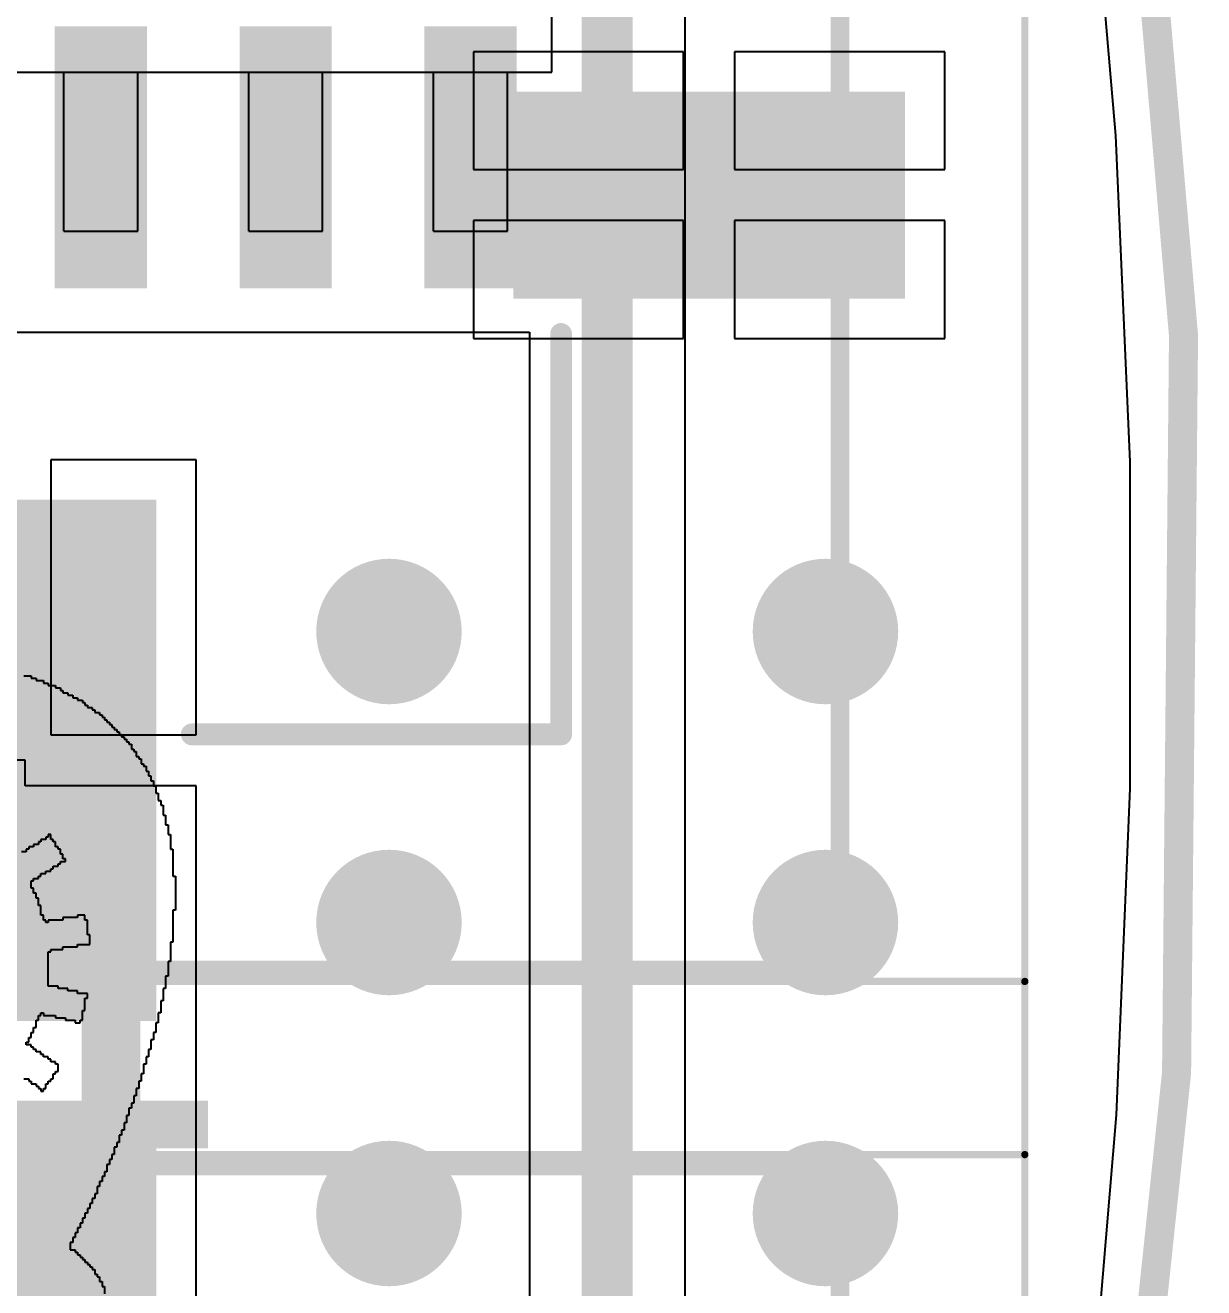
# Model space of a CAD drawing. Header units: inches. Extents: x 0 to 106, y 0 to 106.
# Drawn here: x 98 to 106.1, y 48.49 to 57.17 of the extents above; entities that cross this region are included whole.
import ezdxf

# ---------------------------------------------------------------- set-up
doc = ezdxf.new("R2010")
doc.units = ezdxf.units.IN
for name, color, linetype in [('Board Shape', 56, 'Continuous'), ('Bottom Layer', 5, 'Continuous'), ('Bottom Overlay', 54, 'Continuous'), ('Bottom Paste', 16, 'Continuous'), ('Bottom Solder', 6, 'Continuous'), ('Layer 1', 16, 'Continuous'), ('Layer 2', 76, 'Continuous'), ('Mechanical 13', 56, 'Continuous'), ('Mechanical 15', 56, 'Continuous'), ('Top Layer', 1, 'Continuous'), ('Top Overlay', 2, 'Continuous'), ('Top Paste', 8, 'Continuous'), ('Top Solder', 216, 'Continuous'), ('Via Holes', 16, 'Continuous')]:
    doc.layers.add(name, color=color, linetype=linetype)
doc.styles.add('Century Gothic_Bold', font='', dxfattribs={"height": 0.2})
doc.styles.get('Century Gothic_Bold').set_extended_font_data('Century Gothic', bold=True)

# ---------------------------------------------------------------- blocks, each defined once
blk = doc.blocks.new('SOIC_14_B_244')
at = {"layer": 'Bottom Layer'}
for points in [[(1.7399, 4.0767), (3.4417, 4.0767), (3.4417, 3.5433), (1.7399, 3.5433)], [(1.7399, 2.8067), (3.4417, 2.8067), (3.4417, 2.2733), (1.7399, 2.2733)], [(1.7399, 1.5367), (3.4417, 1.5367), (3.4417, 1.0033), (1.7399, 1.0033)]]:
    blk.add_hatch(color=5, dxfattribs=at).paths.add_polyline_path(points)
at = {"layer": 'Bottom Paste'}
for points in [[(1.7399, 4.0767), (3.4417, 4.0767), (3.4417, 3.5433), (1.7399, 3.5433)], [(1.7399, 2.8067), (3.4417, 2.8067), (3.4417, 2.2733), (1.7399, 2.2733)], [(1.7399, 1.5367), (3.4417, 1.5367), (3.4417, 1.0033), (1.7399, 1.0033)]]:
    blk.add_hatch(color=16, dxfattribs=at).paths.add_polyline_path(points)
at = {"layer": 'Bottom Solder'}
for points in [[(1.6899, 4.1267), (3.4917, 4.1267), (3.4917, 3.4933), (1.6899, 3.4933)], [(1.6899, 2.8567), (3.4917, 2.8567), (3.4917, 2.2233), (1.6899, 2.2233)], [(1.6899, 1.5867), (3.4917, 1.5867), (3.4917, 0.9533), (1.6899, 0.9533)]]:
    blk.add_hatch(color=6, dxfattribs=at).paths.add_polyline_path(points)
at = {"layer": 'Mechanical 13'}
for points in [[(2.0066, 4.3688), (-2.0066, 4.3688)], [(2.0066, -4.3688), (2.0066, 4.3688)], [(2.0066, 3.556), (2.0066, 4.064)], [(3.0988, 4.064), (2.0066, 4.064)], [(3.0988, 3.556), (3.0988, 4.064)], [(3.0988, 3.556), (2.0066, 3.556)], [(2.0066, 2.286), (2.0066, 2.794)], [(3.0988, 2.794), (2.0066, 2.794)], [(3.0988, 2.286), (3.0988, 2.794)], [(3.0988, 2.286), (2.0066, 2.286)], [(2.0066, 1.016), (2.0066, 1.524)], [(3.0988, 1.524), (2.0066, 1.524)], [(3.0988, 1.016), (3.0988, 1.524)], [(3.0988, 1.016), (2.0066, 1.016)]]:
    blk.add_lwpolyline(points, dxfattribs=at)
for points in [[(2.0066, 4.3688, 1), (2.0066, 4.3688, 1)], [(2.0066, 4.3688, 1), (2.0066, 4.3688, 1)], [(2.0066, 4.064, 1), (2.0066, 4.064, 1)], [(2.0066, 4.064, 1), (2.0066, 4.064, 1)], [(3.0988, 4.064, 1), (3.0988, 4.064, 1)], [(3.0988, 4.064, 1), (3.0988, 4.064, 1)], [(2.0066, 3.556, 1), (2.0066, 3.556, 1)], [(2.0066, 3.556, 1), (2.0066, 3.556, 1)], [(3.0988, 3.556, 1), (3.0988, 3.556, 1)], [(3.0988, 3.556, 1), (3.0988, 3.556, 1)], [(2.0066, 2.794, 1), (2.0066, 2.794, 1)], [(2.0066, 2.794, 1), (2.0066, 2.794, 1)], [(3.0988, 2.794, 1), (3.0988, 2.794, 1)], [(3.0988, 2.794, 1), (3.0988, 2.794, 1)], [(2.0066, 2.286, 1), (2.0066, 2.286, 1)], [(2.0066, 2.286, 1), (2.0066, 2.286, 1)], [(3.0988, 2.286, 1), (3.0988, 2.286, 1)], [(3.0988, 2.286, 1), (3.0988, 2.286, 1)], [(2.0066, 1.524, 1), (2.0066, 1.524, 1)], [(2.0066, 1.524, 1), (2.0066, 1.524, 1)], [(3.0988, 1.524, 1), (3.0988, 1.524, 1)], [(3.0988, 1.524, 1), (3.0988, 1.524, 1)], [(2.0066, 1.016, 1), (2.0066, 1.016, 1)], [(2.0066, 1.016, 1), (2.0066, 1.016, 1)], [(3.0988, 1.016, 1), (3.0988, 1.016, 1)], [(3.0988, 1.016, 1), (3.0988, 1.016, 1)]]:
    blk.add_lwpolyline(points, format="xyb", close=True, dxfattribs=at)
blk = doc.blocks.new('MOLEX_430450418_258')
at = {"layer": 'Top Layer'}
blk.add_hatch(color=1, dxfattribs=at).paths.add_polyline_path([(-7.0999, 0.8251), (-3.6699, 0.8251), (-3.6699, -0.8249), (-7.0999, -0.8249)])
at = {"layer": 'Top Paste'}
blk.add_hatch(color=8, dxfattribs=at).paths.add_polyline_path([(-7.0999, 0.8251), (-3.6699, 0.8251), (-3.6699, -0.8249), (-7.0999, -0.8249)])
at = {"layer": 'Top Solder'}
blk.add_hatch(color=216, dxfattribs=at).paths.add_polyline_path([(-7.1761, 0.9013), (-3.5937, 0.9013), (-3.5937, -0.9011), (-7.1761, -0.9011)])
at = {"layer": 'Mechanical 13'}
for points in [[(-6.8249, -5.5999, 0.127, 0.127, 0), (-6.8249, 5.6001, 0.127, 0.127, 0)], [(6.8251, 5.6001, 0.127, 0.127, 0), (-6.8249, 5.6001, 0.127, 0.127, 0)]]:
    blk.add_lwpolyline(points, format="xyseb", dxfattribs=at)
blk.add_lwpolyline([(-6.8567, 5.6001, 0.0635, 0.0635, 1), (-6.7932, 5.6001, 0.0635, 0.0635, 1)], format="xyseb", close=True, dxfattribs=at)
blk.add_lwpolyline([(-6.8567, 5.6001, 0.0635, 0.0635, 1), (-6.7932, 5.6001, 0.0635, 0.0635, 1)], format="xyseb", close=True, dxfattribs=at)
at = {"layer": 'Mechanical 15'}
for points in [[(8.0951, 6.8701, 0.05, 0.05, 0), (-8.0949, 6.8701, 0.05, 0.05, 0)], [(-8.0949, -6.8699, 0.05, 0.05, 0), (-8.0949, 6.8701, 0.05, 0.05, 0)]]:
    blk.add_lwpolyline(points, format="xyseb", dxfattribs=at)
blk.add_lwpolyline([(-8.1074, 6.8701, 0.025, 0.025, 1), (-8.0824, 6.8701, 0.025, 0.025, 1)], format="xyseb", close=True, dxfattribs=at)
blk.add_lwpolyline([(-8.1074, 6.8701, 0.025, 0.025, 1), (-8.0824, 6.8701, 0.025, 0.025, 1)], format="xyseb", close=True, dxfattribs=at)
blk = doc.blocks.new('MOLEX_430450418_259')
at = {"layer": 'Top Layer'}
for points in [[(0.8651, 5.9701), (2.1351, 5.9701), (2.1351, 3.4301), (0.8651, 3.4301)], [(3.6701, 0.8251), (7.1001, 0.8251), (7.1001, -0.8249), (3.6701, -0.8249)]]:
    blk.add_hatch(color=1, dxfattribs=at).paths.add_polyline_path(points)
at = {"layer": 'Top Paste'}
for points in [[(0.8651, 5.9701), (2.1351, 5.9701), (2.1351, 3.4301), (0.8651, 3.4301)], [(3.6701, 0.8251), (7.1001, 0.8251), (7.1001, -0.8249), (3.6701, -0.8249)]]:
    blk.add_hatch(color=8, dxfattribs=at).paths.add_polyline_path(points)
at = {"layer": 'Top Solder'}
for points in [[(0.7889, 6.0463), (2.2113, 6.0463), (2.2113, 3.3539), (0.7889, 3.3539)], [(3.5939, 0.9013), (7.1763, 0.9013), (7.1763, -0.9011), (3.5939, -0.9011)]]:
    blk.add_hatch(color=216, dxfattribs=at).paths.add_polyline_path(points)
at = {"layer": 'Mechanical 13'}
for points in [[(6.8251, 5.6001, 0.127, 0.127, 0), (-6.8249, 5.6001, 0.127, 0.127, 0)], [(6.8251, -5.5999, 0.127, 0.127, 0), (6.8251, 5.6001, 0.127, 0.127, 0)]]:
    blk.add_lwpolyline(points, format="xyseb", dxfattribs=at)
blk.add_lwpolyline([(6.7933, 5.6001, 0.0635, 0.0635, 1), (6.8568, 5.6001, 0.0635, 0.0635, 1)], format="xyseb", close=True, dxfattribs=at)
blk.add_lwpolyline([(6.7933, 5.6001, 0.0635, 0.0635, 1), (6.8568, 5.6001, 0.0635, 0.0635, 1)], format="xyseb", close=True, dxfattribs=at)
at = {"layer": 'Mechanical 15'}
for points in [[(8.0951, 6.8701, 0.05, 0.05, 0), (-8.0949, 6.8701, 0.05, 0.05, 0)], [(8.0951, -6.8699, 0.05, 0.05, 0), (8.0951, 6.8701, 0.05, 0.05, 0)]]:
    blk.add_lwpolyline(points, format="xyseb", dxfattribs=at)
blk.add_lwpolyline([(8.0826, 6.8701, 0.025, 0.025, 1), (8.1076, 6.8701, 0.025, 0.025, 1)], format="xyseb", close=True, dxfattribs=at)
blk.add_lwpolyline([(8.0826, 6.8701, 0.025, 0.025, 1), (8.1076, 6.8701, 0.025, 0.025, 1)], format="xyseb", close=True, dxfattribs=at)
at = {"layer": 'Top Overlay'}
for points in [[(5.207, 3.683, 0.15, 0.15, 0), (2.4551, 3.683, 0.15, 0.15, 0)], [(5.207, 1.1451, 0.15, 0.15, 0), (5.207, 3.683, 0.15, 0.15, 0)]]:
    blk.add_lwpolyline(points, format="xyseb", dxfattribs=at)
for points in [[(2.4176, 3.683, 0.075, 0.075, 1), (2.4926, 3.683, 0.075, 0.075, 1)], [(5.1695, 3.683, 0.075, 0.075, 1), (5.2445, 3.683, 0.075, 0.075, 1)], [(5.1695, 3.683, 0.075, 0.075, 1), (5.2445, 3.683, 0.075, 0.075, 1)], [(5.1695, 1.1451, 0.075, 0.075, 1), (5.2445, 1.1451, 0.075, 0.075, 1)]]:
    blk.add_lwpolyline(points, format="xyseb", close=True, dxfattribs=at)

msp = doc.modelspace()

# ---------------------------------------------------------------- hatches: boundary and pattern name
at = {"layer": 'Bottom Layer'}
h = msp.add_hatch(color=5, dxfattribs=at)
edge = h.paths.add_edge_path()
edge.add_arc((100.5, 53), 0.5, 0, 360)
h = msp.add_hatch(color=5, dxfattribs=at)
edge = h.paths.add_edge_path()
edge.add_arc((103.5, 53), 0.5, 0, 360)
h = msp.add_hatch(color=5, dxfattribs=at)
edge = h.paths.add_edge_path()
edge.add_arc((100.5, 51), 0.5, 0, 360)
h = msp.add_hatch(color=5, dxfattribs=at)
edge = h.paths.add_edge_path()
edge.add_arc((103.5, 51), 0.5, 0, 360)
h = msp.add_hatch(color=5, dxfattribs=at)
edge = h.paths.add_edge_path()
edge.add_arc((100.5, 49), 0.5, 0, 360)
h = msp.add_hatch(color=5, dxfattribs=at)
edge = h.paths.add_edge_path()
edge.add_arc((103.5, 49), 0.5, 0, 360)
at = {"layer": 'Layer 1'}
h = msp.add_hatch(color=16, dxfattribs=at)
edge = h.paths.add_edge_path()
edge.add_arc((100.5, 53), 0.5, 0, 360)
h = msp.add_hatch(color=16, dxfattribs=at)
edge = h.paths.add_edge_path()
edge.add_arc((103.5, 53), 0.5, 0, 360)
h = msp.add_hatch(color=16, dxfattribs=at)
edge = h.paths.add_edge_path()
edge.add_arc((100.5, 51), 0.5, 0, 360)
h = msp.add_hatch(color=16, dxfattribs=at)
edge = h.paths.add_edge_path()
edge.add_arc((103.5, 51), 0.5, 0, 360)
h = msp.add_hatch(color=16, dxfattribs=at)
edge = h.paths.add_edge_path()
edge.add_arc((100.5, 49), 0.5, 0, 360)
h = msp.add_hatch(color=16, dxfattribs=at)
edge = h.paths.add_edge_path()
edge.add_arc((103.5, 49), 0.5, 0, 360)
at = {"layer": 'Layer 2'}
h = msp.add_hatch(color=76, dxfattribs=at)
edge = h.paths.add_edge_path()
edge.add_arc((100.5, 53), 0.5, 0, 360)
h = msp.add_hatch(color=76, dxfattribs=at)
edge = h.paths.add_edge_path()
edge.add_arc((103.5, 53), 0.5, 0, 360)
h = msp.add_hatch(color=76, dxfattribs=at)
edge = h.paths.add_edge_path()
edge.add_arc((100.5, 51), 0.5, 0, 360)
h = msp.add_hatch(color=76, dxfattribs=at)
edge = h.paths.add_edge_path()
edge.add_arc((103.5, 51), 0.5, 0, 360)
h = msp.add_hatch(color=76, dxfattribs=at)
edge = h.paths.add_edge_path()
edge.add_arc((100.5, 49), 0.5, 0, 360)
h = msp.add_hatch(color=76, dxfattribs=at)
edge = h.paths.add_edge_path()
edge.add_arc((103.5, 49), 0.5, 0, 360)
at = {"layer": 'Top Layer'}
h = msp.add_hatch(color=1, dxfattribs=at)
edge = h.paths.add_edge_path()
edge.add_arc((100.5, 53), 0.5, 0, 360)
h = msp.add_hatch(color=1, dxfattribs=at)
edge = h.paths.add_edge_path()
edge.add_arc((103.5, 53), 0.5, 0, 360)
h = msp.add_hatch(color=1, dxfattribs=at)
edge = h.paths.add_edge_path()
edge.add_arc((100.5, 51), 0.5, 0, 360)
h = msp.add_hatch(color=1, dxfattribs=at)
edge = h.paths.add_edge_path()
edge.add_arc((103.5, 51), 0.5, 0, 360)
h = msp.add_hatch(color=1, dxfattribs=at)
edge = h.paths.add_edge_path()
edge.add_arc((100.5, 49), 0.5, 0, 360)
h = msp.add_hatch(color=1, dxfattribs=at)
edge = h.paths.add_edge_path()
edge.add_arc((103.5, 49), 0.5, 0, 360)
at = {"layer": 'Via Holes'}
h = msp.add_hatch(color=7, dxfattribs=at)
edge = h.paths.add_edge_path()
edge.add_arc((100.5, 53), 0.25, 0, 360)
h = msp.add_hatch(color=7, dxfattribs=at)
edge = h.paths.add_edge_path()
edge.add_arc((103.5, 53), 0.25, 0, 360)
h = msp.add_hatch(color=7, dxfattribs=at)
edge = h.paths.add_edge_path()
edge.add_arc((100.5, 51), 0.25, 0, 360)
h = msp.add_hatch(color=7, dxfattribs=at)
edge = h.paths.add_edge_path()
edge.add_arc((103.5, 51), 0.25, 0, 360)
h = msp.add_hatch(color=7, dxfattribs=at)
edge = h.paths.add_edge_path()
edge.add_arc((100.5, 49), 0.25, 0, 360)
h = msp.add_hatch(color=7, dxfattribs=at)
edge = h.paths.add_edge_path()
edge.add_arc((103.5, 49), 0.25, 0, 360)

# ---------------------------------------------------------------- linework, layer by layer
at = {"layer": 'Board Shape'}
msp.add_lwpolyline([(68.1255, 103.7959, 0.2, 0.2, -0.680616), (76.6144, 5.5515, 0.2, 0.2, 0)], format="xyseb", dxfattribs=at)
at = {"layer": 'Bottom Layer'}
for p, q in [((102.5353, 39.9), (102.5353, 62.3609)), ((105.3003, 58.6459), (105.4936, 56.4089)), ((105.4936, 56.4089), (105.5912, 54.1658)), ((97.8667, 55.0583), (98.2167, 55.0583)), ((98.2167, 55.0583), (99.1367, 55.0583)), ((99.1367, 55.0583), (99.4867, 55.0583)), ((99.4867, 55.0583), (100.4067, 55.0583)), ((100.4067, 55.0583), (100.7567, 55.0583)), ((100.7567, 55.0583), (101.4647, 55.0583)), ((101.4647, 55.0583), (101.4647, 40.1217)), ((105.5912, 54.1658), (105.5931, 51.9205)), ((105.5931, 51.9205), (105.4991, 49.6772)), ((105.4991, 49.6772), (105.3095, 47.44))]:
    msp.add_line(p, q, dxfattribs=at)
msp.add_lwpolyline([(102, 39.9, 0.35, 0.35, 0), (102, 62.3609, 0.35, 0.35, 0)], format="xyseb", dxfattribs=at)
at = {"layer": 'Bottom Overlay'}
for p, q in [((97.9907, 52.6959), (98.041, 52.6959)), ((98.041, 52.6959), (98.041, 52.6791)), ((98.041, 52.6791), (98.0746, 52.6791)), ((98.0746, 52.6791), (98.0746, 52.6623)), ((98.0746, 52.6623), (98.125, 52.6623)), ((98.125, 52.6623), (98.125, 52.6455)), ((98.125, 52.6455), (98.1586, 52.6455)), ((98.1586, 52.6455), (98.1586, 52.6287)), ((98.1586, 52.6287), (98.209, 52.6287)), ((98.209, 52.6287), (98.209, 52.6119)), ((98.209, 52.6119), (98.2425, 52.6119)), ((98.2425, 52.6119), (98.2425, 52.5952)), ((98.2425, 52.5952), (98.2593, 52.5952)), ((98.2593, 52.5952), (98.2593, 52.5784)), ((98.2593, 52.5784), (98.2929, 52.5784)), ((98.2929, 52.5784), (98.2929, 52.5616)), ((98.2929, 52.5616), (98.3265, 52.5616)), ((98.3265, 52.5616), (98.3265, 52.5448)), ((98.3265, 52.5448), (98.3601, 52.5448)), ((98.3601, 52.5448), (98.3601, 52.528)), ((98.3601, 52.528), (98.3937, 52.528)), ((98.3937, 52.528), (98.3937, 52.5112)), ((98.3937, 52.5112), (98.4104, 52.5112)), ((98.4104, 52.5112), (98.4104, 52.4944)), ((98.4104, 52.4944), (98.4272, 52.4944)), ((98.4272, 52.4944), (98.4272, 52.4776)), ((98.4272, 52.4776), (98.4608, 52.4776)), ((98.4608, 52.4776), (98.4608, 52.4608)), ((98.4608, 52.4608), (98.4776, 52.4608)), ((98.4776, 52.4608), (98.4776, 52.444)), ((98.4776, 52.444), (98.5112, 52.444)), ((98.5112, 52.444), (98.5112, 52.4272)), ((98.5112, 52.4272), (98.528, 52.4272)), ((98.528, 52.4272), (98.528, 52.4104)), ((98.528, 52.4104), (98.5448, 52.4104)), ((98.5448, 52.4104), (98.5448, 52.3937)), ((98.5448, 52.3937), (98.5616, 52.3937)), ((98.5616, 52.3937), (98.5616, 52.3769)), ((98.5616, 52.3769), (98.5784, 52.3769)), ((98.5784, 52.3769), (98.5784, 52.3601)), ((98.5784, 52.3601), (98.5951, 52.3601)), ((98.5951, 52.3601), (98.5951, 52.3433)), ((98.5951, 52.3433), (98.6119, 52.3433)), ((98.6119, 52.3433), (98.6119, 52.3265)), ((98.6119, 52.3265), (98.6287, 52.3265)), ((98.6287, 52.3265), (98.6287, 52.3097)), ((98.6287, 52.3097), (98.6455, 52.3097)), ((98.6455, 52.3097), (98.6455, 52.2929)), ((98.6455, 52.2929), (98.6623, 52.2929)), ((98.6623, 52.2929), (98.6623, 52.2761)), ((98.6623, 52.2761), (98.6791, 52.2761)), ((98.6791, 52.2761), (98.6791, 52.2593)), ((98.6791, 52.2593), (98.6959, 52.2593)), ((98.6959, 52.2593), (98.6959, 52.2425)), ((98.6959, 52.2425), (98.7127, 52.2425)), ((98.7127, 52.2425), (98.7127, 52.2257)), ((98.7127, 52.2257), (98.7295, 52.2257)), ((98.7295, 52.2257), (98.7295, 52.1922)), ((98.7295, 52.1922), (98.7463, 52.1922)), ((98.7463, 52.1922), (98.7463, 52.1754)), ((98.7463, 52.1754), (98.7631, 52.1754)), ((98.7631, 52.1754), (98.7631, 52.1418)), ((98.7631, 52.1418), (98.7799, 52.1418)), ((98.7799, 52.1418), (98.7799, 52.125)), ((98.7799, 52.125), (98.7966, 52.125)), ((98.7966, 52.125), (98.7966, 52.0914)), ((98.7966, 52.0914), (98.8134, 52.0914)), ((98.8134, 52.0914), (98.8134, 52.0746)), ((98.8134, 52.0746), (98.8302, 52.0746)), ((98.8302, 52.0746), (98.8302, 52.041)), ((98.8302, 52.041), (98.847, 52.041)), ((98.847, 52.041), (98.847, 52.0075)), ((98.847, 52.0075), (98.8638, 52.0075)), ((98.8638, 52.0075), (98.8638, 51.9739)), ((98.8638, 51.9739), (98.8806, 51.9739)), ((98.8806, 51.9739), (98.8806, 51.9403)), ((98.8806, 51.9403), (98.8974, 51.9403)), ((98.8974, 51.9403), (98.8974, 51.8899)), ((98.8974, 51.8899), (98.9142, 51.8899)), ((98.9142, 51.8899), (98.9142, 51.8396)), ((98.9142, 51.8396), (98.931, 51.8396)), ((98.931, 51.8396), (98.931, 51.806)), ((98.931, 51.806), (98.9478, 51.806)), ((98.9478, 51.806), (98.9478, 51.7388)), ((98.9478, 51.7388), (98.9646, 51.7388)), ((98.9646, 51.7388), (98.9646, 51.6716)), ((98.9646, 51.6716), (98.9813, 51.6716)), ((98.9813, 51.6716), (98.9813, 51.6045)), ((98.1082, 51.5541), (98.0914, 51.5541)), ((98.0914, 51.5541), (98.0914, 51.5373)), ((98.1418, 51.5709), (98.1082, 51.5709)), ((98.1082, 51.5709), (98.1082, 51.5541)), ((98.1586, 51.5877), (98.1418, 51.5877)), ((98.1418, 51.5877), (98.1418, 51.5709)), ((98.1754, 51.6045), (98.1586, 51.6045)), ((98.1586, 51.6045), (98.1586, 51.5877)), ((98.1754, 51.5709), (98.1754, 51.6045)), ((98.1922, 51.5709), (98.1754, 51.5709)), ((98.1922, 51.5541), (98.1922, 51.5709)), ((98.209, 51.5541), (98.1922, 51.5541)), ((98.209, 51.5205), (98.209, 51.5541)), ((98.9813, 51.6045), (98.9981, 51.6045)), ((98.9981, 51.6045), (98.9981, 51.5037)), ((98.0075, 51.4869), (97.9739, 51.4869)), ((98.0243, 51.5037), (98.0075, 51.5037)), ((98.0075, 51.5037), (98.0075, 51.4869)), ((98.0578, 51.5205), (98.0243, 51.5205)), ((98.0243, 51.5205), (98.0243, 51.5037)), ((98.0914, 51.5373), (98.0578, 51.5373)), ((98.0578, 51.5373), (98.0578, 51.5205)), ((98.2257, 51.5205), (98.209, 51.5205)), ((98.2257, 51.5037), (98.2257, 51.5205)), ((98.2425, 51.5037), (98.2257, 51.5037)), ((98.2425, 51.4702), (98.2425, 51.5037)), ((98.2593, 51.4702), (98.2425, 51.4702)), ((98.2593, 51.4366), (98.2593, 51.4702)), ((98.9981, 51.5037), (99.0149, 51.5037)), ((99.0149, 51.5037), (99.0149, 51.319)), ((98.1754, 51.3526), (98.1754, 51.3694)), ((98.1754, 51.3694), (98.1922, 51.3694)), ((98.1922, 51.3694), (98.1922, 51.3862)), ((98.1922, 51.3862), (98.2257, 51.3862)), ((98.2257, 51.3862), (98.2257, 51.403)), ((98.2257, 51.403), (98.2425, 51.403)), ((98.2425, 51.403), (98.2425, 51.4198)), ((98.2425, 51.4198), (98.2761, 51.4198)), ((98.2761, 51.4366), (98.2593, 51.4366)), ((98.2761, 51.4198), (98.2761, 51.4366)), ((98.041, 51.2351), (98.041, 51.2854)), ((98.041, 51.2854), (98.0578, 51.2854)), ((98.0578, 51.2854), (98.0578, 51.3022)), ((98.0578, 51.3022), (98.0914, 51.3022)), ((98.0914, 51.3022), (98.0914, 51.319)), ((98.0914, 51.319), (98.1082, 51.319)), ((98.1082, 51.319), (98.1082, 51.3358)), ((98.1082, 51.3358), (98.1418, 51.3358)), ((98.1418, 51.3358), (98.1418, 51.3526)), ((98.1418, 51.3526), (98.1754, 51.3526)), ((99.0149, 51.319), (99.0317, 51.319)), ((99.0317, 51.319), (99.0317, 51.084)), ((98.0578, 51.2351), (98.041, 51.2351)), ((98.0578, 51.2015), (98.0578, 51.2351)), ((98.0746, 51.2015), (98.0578, 51.2015)), ((98.0746, 51.1679), (98.0746, 51.2015)), ((98.0914, 51.1679), (98.0746, 51.1679)), ((98.0914, 51.1175), (98.0914, 51.1679)), ((98.1082, 51.1175), (98.0914, 51.1175)), ((98.1082, 51.0504), (98.1082, 51.1175)), ((98.125, 51.0504), (98.1082, 51.0504)), ((98.125, 51.0168), (98.125, 51.0504)), ((98.3601, 51.0336), (98.2593, 51.0336)), ((98.2593, 51.0336), (98.2593, 51.0168)), ((98.4104, 51.0504), (98.3601, 51.0504)), ((98.3601, 51.0504), (98.3601, 51.0336)), ((98.4104, 51.0168), (98.4104, 51.0504)), ((99.0317, 51.084), (99.0149, 51.084)), ((99.0149, 51.084), (99.0149, 50.8657)), ((98.1418, 51.0168), (98.125, 51.0168)), ((98.1418, 51), (98.1418, 51.0168)), ((98.1586, 51), (98.1418, 51)), ((98.2593, 51.0168), (98.1586, 51.0168)), ((98.1586, 51.0168), (98.1586, 51)), ((98.4272, 51.0168), (98.4104, 51.0168)), ((98.4272, 50.916), (98.4272, 51.0168)), ((98.3601, 50.8321), (98.3601, 50.8489)), ((98.3601, 50.8489), (98.444, 50.8489)), ((98.444, 50.916), (98.4272, 50.916)), ((98.444, 50.8489), (98.444, 50.916)), ((99.0149, 50.8657), (98.9981, 50.8657)), ((98.9981, 50.8657), (98.9981, 50.7313)), ((98.1586, 50.5634), (98.1586, 50.7985)), ((98.1586, 50.7985), (98.1754, 50.7985)), ((98.1754, 50.7985), (98.1754, 50.8153)), ((98.1754, 50.8153), (98.2593, 50.8153)), ((98.2593, 50.8153), (98.2593, 50.8321)), ((98.2593, 50.8321), (98.3601, 50.8321)), ((98.9981, 50.7313), (98.9813, 50.7313)), ((98.9813, 50.7313), (98.9813, 50.6306)), ((98.9813, 50.6306), (98.9646, 50.6306)), ((98.9646, 50.6306), (98.9646, 50.5466)), ((98.2257, 50.5634), (98.1586, 50.5634)), ((98.2257, 50.5466), (98.2257, 50.5634)), ((98.2929, 50.5466), (98.2257, 50.5466)), ((98.2929, 50.5299), (98.2929, 50.5466)), ((98.3601, 50.5299), (98.2929, 50.5299)), ((98.3601, 50.5131), (98.3601, 50.5299)), ((98.4272, 50.5131), (98.3601, 50.5131)), ((98.4272, 50.4795), (98.4272, 50.5131)), ((98.9646, 50.5466), (98.9478, 50.5466)), ((98.9478, 50.5466), (98.9478, 50.4627)), ((98.4104, 50.3955), (98.4104, 50.4795)), ((98.4104, 50.4795), (98.4272, 50.4795)), ((98.9478, 50.4627), (98.931, 50.4627)), ((98.931, 50.4627), (98.931, 50.3787)), ((98.0746, 50.278), (98.0746, 50.3284)), ((98.0746, 50.3284), (98.0914, 50.3284)), ((98.0914, 50.3284), (98.0914, 50.3619)), ((98.0914, 50.3619), (98.1082, 50.3619)), ((98.1082, 50.3619), (98.1082, 50.3787)), ((98.1082, 50.3787), (98.125, 50.3787)), ((98.125, 50.3787), (98.125, 50.3619)), ((98.125, 50.3619), (98.209, 50.3619)), ((98.209, 50.3619), (98.209, 50.3451)), ((98.209, 50.3451), (98.2761, 50.3451)), ((98.2761, 50.3451), (98.2761, 50.3284)), ((98.2761, 50.3284), (98.3433, 50.3284)), ((98.3433, 50.3284), (98.3433, 50.3116)), ((98.3769, 50.3116), (98.3769, 50.3284)), ((98.3769, 50.3284), (98.3937, 50.3284)), ((98.3937, 50.3284), (98.3937, 50.3955)), ((98.3937, 50.3955), (98.4104, 50.3955)), ((98.931, 50.3787), (98.9142, 50.3787)), ((98.9142, 50.3787), (98.9142, 50.3116)), ((98.041, 50.2108), (98.041, 50.2444)), ((98.041, 50.2444), (98.0578, 50.2444)), ((98.0578, 50.2444), (98.0578, 50.278)), ((98.0578, 50.278), (98.0746, 50.278)), ((98.3433, 50.3116), (98.3769, 50.3116)), ((98.8974, 50.2444), (98.8806, 50.2444)), ((98.8806, 50.2444), (98.8806, 50.194)), ((98.9142, 50.3116), (98.8974, 50.3116)), ((98.8974, 50.3116), (98.8974, 50.2444)), ((98.0075, 50.1604), (98.0075, 50.1772)), ((98.0075, 50.1772), (98.0243, 50.1772)), ((98.041, 50.1604), (98.0075, 50.1604)), ((98.0243, 50.1772), (98.0243, 50.2108)), ((98.0243, 50.2108), (98.041, 50.2108)), ((98.041, 50.1437), (98.041, 50.1604)), ((98.8806, 50.194), (98.8638, 50.194)), ((98.8638, 50.194), (98.8638, 50.1269)), ((98.0578, 50.1437), (98.041, 50.1437)), ((98.0578, 50.1269), (98.0578, 50.1437)), ((98.0746, 50.1269), (98.0578, 50.1269)), ((98.0746, 50.1101), (98.0746, 50.1269)), ((98.1082, 50.1101), (98.0746, 50.1101)), ((98.1082, 50.0933), (98.1082, 50.1101)), ((98.125, 50.0933), (98.1082, 50.0933)), ((98.125, 50.0765), (98.125, 50.0933)), ((98.1586, 50.0765), (98.125, 50.0765)), ((98.1586, 50.0597), (98.1586, 50.0765)), ((98.847, 50.0765), (98.8302, 50.0765)), ((98.8302, 50.0765), (98.8302, 50.0261)), ((98.8638, 50.1269), (98.847, 50.1269)), ((98.847, 50.1269), (98.847, 50.0765)), ((98.1754, 50.0597), (98.1586, 50.0597)), ((98.1754, 50.0429), (98.1754, 50.0597)), ((98.209, 50.0429), (98.1754, 50.0429)), ((98.209, 50.0261), (98.209, 50.0429)), ((98.2257, 50.0261), (98.209, 50.0261)), ((98.2257, 49.9757), (98.2257, 50.0261)), ((98.8302, 50.0261), (98.8134, 50.0261)), ((98.8134, 50.0261), (98.8134, 49.959)), ((97.9907, 49.9254), (98.0243, 49.9254)), ((98.0243, 49.9254), (98.0243, 49.9086)), ((98.0243, 49.9086), (98.041, 49.9086)), ((98.041, 49.9086), (98.041, 49.8918)), ((98.1586, 49.8918), (98.1586, 49.9086)), ((98.1586, 49.9086), (98.1754, 49.9086)), ((98.1754, 49.9086), (98.1754, 49.9254)), ((98.1754, 49.9254), (98.1922, 49.9254)), ((98.1922, 49.9254), (98.1922, 49.959)), ((98.1922, 49.959), (98.209, 49.959)), ((98.209, 49.959), (98.209, 49.9757)), ((98.209, 49.9757), (98.2257, 49.9757)), ((98.7966, 49.9086), (98.7799, 49.9086)), ((98.7799, 49.9086), (98.7799, 49.8582)), ((98.8134, 49.959), (98.7966, 49.959)), ((98.7966, 49.959), (98.7966, 49.9086)), ((98.041, 49.8918), (98.0746, 49.8918)), ((98.0746, 49.8918), (98.0746, 49.875)), ((98.0746, 49.875), (98.0914, 49.875)), ((98.0914, 49.875), (98.0914, 49.8582)), ((98.0914, 49.8582), (98.1082, 49.8582)), ((98.1082, 49.8582), (98.1082, 49.8414)), ((98.1082, 49.8414), (98.125, 49.8414)), ((98.125, 49.8414), (98.125, 49.8582)), ((98.125, 49.8582), (98.1418, 49.8582)), ((98.1418, 49.8582), (98.1418, 49.8918)), ((98.1418, 49.8918), (98.1586, 49.8918)), ((98.7631, 49.8078), (98.7463, 49.8078)), ((98.7463, 49.8078), (98.7463, 49.7575)), ((98.7799, 49.8582), (98.7631, 49.8582)), ((98.7631, 49.8582), (98.7631, 49.8078)), ((98.7295, 49.7239), (98.7127, 49.7239)), ((98.7127, 49.7239), (98.7127, 49.6735)), ((98.7463, 49.7575), (98.7295, 49.7575)), ((98.7295, 49.7575), (98.7295, 49.7239)), ((98.7127, 49.6735), (98.6959, 49.6735)), ((98.6959, 49.6735), (98.6959, 49.6231)), ((98.6791, 49.5728), (98.6623, 49.5728)), ((98.6623, 49.5728), (98.6623, 49.5392)), ((98.6959, 49.6231), (98.6791, 49.6231)), ((98.6791, 49.6231), (98.6791, 49.5728)), ((98.6455, 49.4888), (98.6287, 49.4888)), ((98.6287, 49.4888), (98.6287, 49.4552)), ((98.6623, 49.5392), (98.6455, 49.5392)), ((98.6455, 49.5392), (98.6455, 49.4888)), ((98.6119, 49.4049), (98.5951, 49.4049)), ((98.5951, 49.4049), (98.5951, 49.3713)), ((98.6287, 49.4552), (98.6119, 49.4552)), ((98.6119, 49.4552), (98.6119, 49.4049)), ((98.5616, 49.2873), (98.5448, 49.2873)), ((98.5448, 49.2873), (98.5448, 49.2537)), ((98.5784, 49.3377), (98.5616, 49.3377)), ((98.5616, 49.3377), (98.5616, 49.2873)), ((98.5951, 49.3713), (98.5784, 49.3713)), ((98.5784, 49.3713), (98.5784, 49.3377)), ((98.528, 49.2202), (98.5112, 49.2202)), ((98.5112, 49.2202), (98.5112, 49.1866)), ((98.5448, 49.2537), (98.528, 49.2537)), ((98.528, 49.2537), (98.528, 49.2202)), ((98.4944, 49.1362), (98.4776, 49.1362)), ((98.4776, 49.1362), (98.4776, 49.1026)), ((98.5112, 49.1866), (98.4944, 49.1866)), ((98.4944, 49.1866), (98.4944, 49.1362)), ((98.444, 49.0354), (98.4272, 49.0354)), ((98.4272, 49.0354), (98.4272, 49.0019)), ((98.4608, 49.069), (98.444, 49.069)), ((98.444, 49.069), (98.444, 49.0354)), ((98.4776, 49.1026), (98.4608, 49.1026)), ((98.4608, 49.1026), (98.4608, 49.069)), ((98.4104, 48.9683), (98.3937, 48.9683)), ((98.3937, 48.9683), (98.3937, 48.9347)), ((98.4272, 49.0019), (98.4104, 49.0019)), ((98.4104, 49.0019), (98.4104, 48.9683)), ((98.3601, 48.8675), (98.3433, 48.8675)), ((98.3433, 48.8675), (98.3433, 48.834)), ((98.3769, 48.9011), (98.3601, 48.9011)), ((98.3601, 48.9011), (98.3601, 48.8675)), ((98.3937, 48.9347), (98.3769, 48.9347)), ((98.3769, 48.9347), (98.3769, 48.9011)), ((98.3265, 48.8004), (98.3097, 48.8004)), ((98.3097, 48.8004), (98.3097, 48.75)), ((98.3433, 48.834), (98.3265, 48.834)), ((98.3265, 48.834), (98.3265, 48.8004)), ((98.3097, 48.75), (98.3433, 48.75)), ((98.3433, 48.75), (98.3433, 48.7332)), ((98.3433, 48.7332), (98.3601, 48.7332)), ((98.3601, 48.7332), (98.3601, 48.7164)), ((98.3601, 48.7164), (98.3769, 48.7164)), ((98.3769, 48.7164), (98.3769, 48.6996)), ((98.3769, 48.6996), (98.3937, 48.6996)), ((98.3937, 48.6996), (98.3937, 48.6828)), ((98.3937, 48.6828), (98.4104, 48.6828)), ((98.4104, 48.6828), (98.4104, 48.666)), ((98.4104, 48.666), (98.4272, 48.666)), ((98.4272, 48.666), (98.4272, 48.6493)), ((98.4272, 48.6493), (98.444, 48.6493)), ((98.444, 48.6493), (98.444, 48.6325)), ((98.444, 48.6325), (98.4608, 48.6325)), ((98.4608, 48.6325), (98.4608, 48.6157)), ((98.4608, 48.6157), (98.4776, 48.6157)), ((98.4776, 48.6157), (98.4776, 48.5821)), ((98.4776, 48.5821), (98.4944, 48.5821)), ((98.4944, 48.5821), (98.4944, 48.5653)), ((98.4944, 48.5653), (98.5112, 48.5653)), ((98.5112, 48.5653), (98.5112, 48.5317)), ((98.5112, 48.5317), (98.528, 48.5317)), ((98.528, 48.5317), (98.528, 48.4981)), ((98.528, 48.4981), (98.5448, 48.4981)), ((98.5448, 48.4981), (98.5448, 48.4478))]:
    msp.add_line(p, q, dxfattribs=at)
at = {"layer": 'Layer 1'}
for p, q in [((105.3003, 58.6459), (105.4936, 56.4089)), ((105.4936, 56.4089), (105.5912, 54.1658)), ((105.5912, 54.1658), (105.5931, 51.9205)), ((105.5931, 51.9205), (105.4991, 49.6772)), ((105.4991, 49.6772), (105.3095, 47.44))]:
    msp.add_line(p, q, dxfattribs=at)
at = {"layer": 'Layer 2'}
for p, q in [((105.3003, 58.6459), (105.4936, 56.4089)), ((105.4936, 56.4089), (105.5912, 54.1658)), ((105.5912, 54.1658), (105.5931, 51.9205)), ((105.5931, 51.9205), (105.4991, 49.6772)), ((105.4991, 49.6772), (105.3095, 47.44))]:
    msp.add_line(p, q, dxfattribs=at)
at = {"layer": 'Top Layer'}
for p, q in [((105.3003, 58.6459), (105.4936, 56.4089)), ((102.5251, 56.9849), (101.0801, 56.9849)), ((101.0801, 56.9849), (101.0801, 56.1749)), ((102.5251, 56.1749), (102.5251, 56.9849)), ((104.3201, 56.9849), (102.8751, 56.9849)), ((102.8751, 56.9849), (102.8751, 56.1749)), ((104.3201, 56.1749), (104.3201, 56.9849)), ((105.4936, 56.4089), (105.5912, 54.1658)), ((101.0801, 56.1749), (102.5251, 56.1749)), ((102.8751, 56.1749), (104.3201, 56.1749)), ((102.5251, 55.8249), (101.0801, 55.8249)), ((101.0801, 55.8249), (101.0801, 55.0149)), ((102.5251, 55.0149), (102.5251, 55.8249)), ((104.3201, 55.8249), (102.8751, 55.8249)), ((102.8751, 55.8249), (102.8751, 55.0149)), ((104.3201, 55.0149), (104.3201, 55.8249)), ((101.0801, 55.0149), (102.5251, 55.0149)), ((102.8751, 55.0149), (104.3201, 55.0149)), ((99.1751, 54.1799), (98.1751, 54.1799)), ((98.1751, 54.1799), (98.1751, 52.2899)), ((99.1751, 52.2899), (99.1751, 54.1799)), ((105.5912, 54.1658), (105.5931, 51.9205)), ((98.1751, 52.2899), (99.1751, 52.2899)), ((98.0001, 52.1149), (97.8251, 52.1149)), ((98.0001, 51.9399), (98.0001, 52.1149)), ((99.1751, 51.9399), (98.0001, 51.9399)), ((99.1751, 50.0499), (99.1751, 51.9399)), ((105.5931, 51.9205), (105.4991, 49.6772)), ((99.1751, 49.9499), (99.1751, 50.0499)), ((99.1751, 50.0499), (99.1751, 50.0499)), ((99.1751, 48.0599), (99.1751, 49.9499)), ((99.1751, 49.9499), (99.1751, 49.9499)), ((105.4991, 49.6772), (105.3095, 47.44))]:
    msp.add_line(p, q, dxfattribs=at)

# ---------------------------------------------------------------- block references
at = {"rotation": 270}
for name, p in [('MOLEX_430450418_259', (98, 57.5)), ('SOIC_14_B_244', (97.25, 58.85)), ('MOLEX_430450418_258', (98, 42.5))]:
    msp.add_blockref(name, p, dxfattribs=at)

# ---------------------------------------------------------------- texts
at = {"layer": 'Top Overlay', "style": 'Century Gothic_Bold'}
msp.add_text('SRV1', height=2.2, rotation=360, dxfattribs=at).set_placement((91.6519, 49.4489))

doc.saveas('drawing.dxf')
